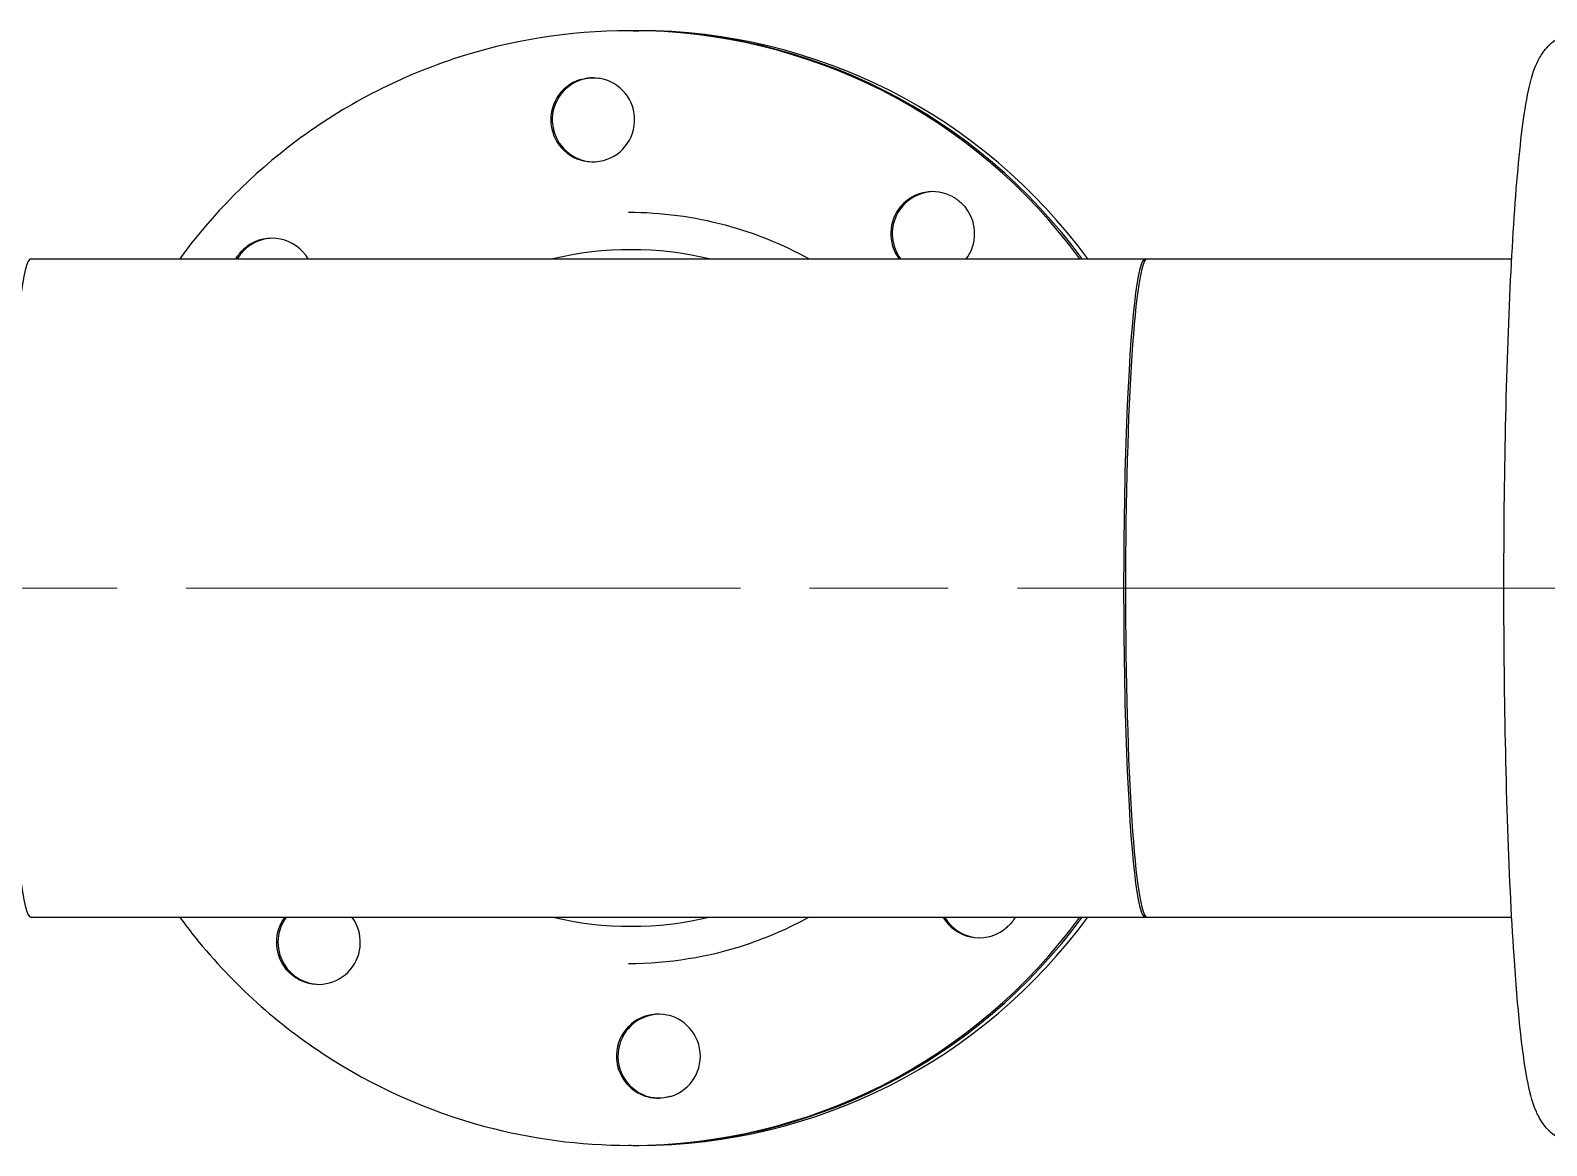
# Model space of a CAD drawing. Header units: millimetres. Extents: x 0 to 14850, y -38768 to 10500.
# Drawn here: x 5763.5 to 6151.1, y 8351.8 to 8637 of the extents above; entities that cross this region are included whole.
import ezdxf

# ---------------------------------------------------------------- set-up
doc = ezdxf.new("R2010")
doc.units = ezdxf.units.MM
doc.header["$LTSCALE"] = 25
doc.linetypes.add('CHAIN', pattern=[0.3543, 0.2362, -0.0295, 0.0591, -0.0295])
doc.layers.add('Centerline', color=7, linetype='Continuous', lineweight=18)
doc.layers.add('Visible', color=7, linetype='Continuous', lineweight=25)

msp = doc.modelspace()

# ---------------------------------------------------------------- linework, layer by layer
at = {"layer": 'Centerline', "linetype": 'CHAIN', "ltscale": 23.990969}
msp.add_line((5378.34, 8494.43), (6705.32, 8494.43), dxfattribs=at)
at = {"layer": 'Visible'}
for p, q in [((5917.05, 8636.93), (5916.43, 8636.93)), ((5917.61, 8636.93), (5919.05, 8636.93)), ((5763.6, 8578.58), (6048.98, 8578.58)), ((6048.49, 8578.58), (6142.2, 8578.58)), ((5763.6, 8410.28), (6048.98, 8410.28)), ((6048.49, 8410.28), (6142.2, 8410.28)), ((5917.05, 8351.93), (5916.43, 8351.93)), ((5917.61, 8351.93), (5919.05, 8351.93))]:
    msp.add_line(p, q, dxfattribs=at)
for centre, major_axis, ratio, start_param, end_param in [((5917.05, 8494.43), (0, 142.5), 0.997858, 5.3441, 6.283185), ((5917.61, 8494.43), (0, 142.5), 0.997858, 5.3441, 6.28514), ((5919.05, 8494.43), (0, 142.5), 0.997858, 5.3441, 6.283185), ((5907.25, 8614.14), (0, 10.75), 0.997858, 0.295634, 6.127843), ((5907.64, 8614.14), (0, 10.75), 0.997858, 0.295634, 3.123297), ((5994.17, 8585.02), (0, 10.75), 0.997858, 5.793421, 8.496472), ((5994.57, 8585.02), (0, 10.75), 0.997858, 0.018295, 2.213287), ((5994.17, 8585.02), (0, -10.75), 0.997858, 0.928306, 2.200852), ((5825.25, 8573.13), (0, 10.75), 0.997858, 5.244388, 6.913241), ((5825.64, 8573.13), (0, 10.75), 0.997858, 0.018295, 0.630055), ((5917.05, 8494.43), (0, 86.5), 0.997858, 6.049555, 6.516816), ((5763.6, 8494.43), (0, 84.15), 0.065414, 0, 3.141593), ((6048.49, 8494.43), (0, 84.15), 0.065414, 0, 3.141593), ((6048.98, 8494.43), (0, -84.15), 0.065414, 3.141593, 6.283185), ((5837.12, 8403.84), (0, 10.75), 0.997858, 0.928306, 2.200852), ((5837.51, 8403.84), (0, -10.75), 0.997858, 4.069899, 5.342444), ((5837.12, 8403.84), (0, -10.75), 0.997858, 5.793421, 8.496472), ((5917.05, 8494.43), (0, -86.5), 0.997858, 6.049555, 6.516816), ((5917.05, 8494.43), (0, -142.5), 0.997858, 0, 0.939085), ((5917.61, 8494.43), (0, -142.5), 0.997858, 6.28123, 7.222271), ((5919.05, 8494.43), (0, -142.5), 0.997858, 0, 0.939085), ((6006.04, 8415.74), (0, -10.75), 0.997858, 5.244388, 6.913241), ((6006.43, 8415.74), (0, -10.75), 0.997858, 5.244388, 6.26489), ((5837.51, 8403.84), (0, -10.75), 0.997858, 5.793421, 6.26489), ((5924.04, 8374.73), (0, -10.75), 0.997858, 0.295634, 6.127843), ((5924.43, 8374.73), (0, 10.75), 0.997858, 0.018295, 2.98625)]:
    msp.add_ellipse(centre, major_axis=major_axis, ratio=ratio, start_param=start_param, end_param=end_param, dxfattribs=at)
for points, knots in [([(5916.43, 8636.93), (5901.26, 8636.93), (5886.1, 8634.48), (5857.3, 8624.92), (5843.68, 8617.81), (5820.13, 8600.25), (5810.03, 8590.05), (5801.66, 8578.58)], [1.8933499, 1.8933499, 1.8933499, 1.8933499, 2.2132391, 2.2132391, 2.5331503, 2.5331503, 2.8323494, 2.8323494, 2.8323494, 2.8323494]), ([(6160.74, 8351.93), (6159.13, 8351.93), (6157.53, 8352.27), (6154.74, 8353.35), (6153.59, 8354.1), (6151.6, 8355.72), (6150.87, 8356.58), (6149.4, 8358.59), (6148.91, 8359.6), (6147.23, 8363.42), (6146.74, 8365.8), (6144.78, 8376.2), (6143.71, 8386.77), (6142.11, 8410.68), (6141.55, 8422.5), (6140.71, 8448.03), (6140.43, 8461.71), (6140.16, 8489.66), (6140.18, 8503.93), (6140.51, 8531.67), (6140.82, 8545.14), (6141.71, 8569.99), (6142.29, 8581.36), (6143.68, 8601.01), (6144.48, 8609.2), (6145.95, 8619.12), (6146.5, 8622.08), (6147.72, 8626.43), (6148.16, 8627.95), (6149.83, 8630.87), (6150.45, 8631.85), (6152.55, 8634.01), (6154, 8635.24), (6157.55, 8636.6), (6159.14, 8636.93), (6160.74, 8636.93)], [5.588465, 5.588465, 5.588465, 5.588465, 5.613758, 5.613758, 5.641648, 5.641648, 5.677274, 5.677274, 5.736036, 5.736036, 5.921493, 5.921493, 6.36455, 6.36455, 6.692956, 6.692956, 7.016182, 7.016182, 7.338198, 7.338198, 7.660272, 7.660272, 7.983759, 7.983759, 8.313181, 8.313181, 8.501552, 8.501552, 8.615805, 8.615805, 8.66261, 8.66261, 8.704979, 8.704979, 8.730057, 8.730057, 8.730057, 8.730057]), ([(5904.13, 8624.42), (5904.26, 8624.46), (5904.39, 8624.5), (5905.87, 8624.89), (5907.28, 8624.98), (5908.75, 8624.78), (5908.83, 8624.77), (5908.91, 8624.76)], [-3.2252988, -3.2252988, -3.2252988, -3.2252988, -3.177097, -3.177097, -2.688345, -2.688345, -2.659356, -2.659356, -2.659356, -2.659356]), ([(5907.45, 8624.89), (5907.1, 8624.88), (5906.74, 8624.85), (5905.76, 8624.74), (5905.13, 8624.61), (5904.52, 8624.42)], [-1.5157829, -1.5157829, -1.5157829, -1.5157829, -1.4282687, -1.4282687, -1.2697948, -1.2697948, -1.2697948, -1.2697948]), ([(5999.22, 8594.51), (5999.5, 8594.36), (5999.77, 8594.2), (6000.81, 8593.52), (6001.51, 8592.92), (6002.38, 8591.95), (6002.62, 8591.66), (6002.84, 8591.36)], [-2.1952792, -2.1952792, -2.1952792, -2.1952792, -2.0993492, -2.0993492, -1.8229843, -1.8229843, -1.7097702, -1.7097702, -1.7097702, -1.7097702]), ([(5962.52, 8578.58), (5955.79, 8582.29), (5948.62, 8585.17), (5933.13, 8589.33), (5924.78, 8590.43), (5916.43, 8590.43)], [7.6742985, 7.6742985, 7.6742985, 7.6742985, 7.9148173, 7.9148173, 8.1765353, 8.1765353, 8.1765353, 8.1765353]), ([(5816, 8578.58), (5816.09, 8578.73), (5816.18, 8578.87), (5816.77, 8579.78), (5817.37, 8580.48), (5818.33, 8581.36), (5818.62, 8581.59), (5818.93, 8581.81)], [-2.1497732, -2.1497732, -2.1497732, -2.1497732, -2.0993492, -2.0993492, -1.8229843, -1.8229843, -1.7097702, -1.7097702, -1.7097702, -1.7097702]), ([(5819.32, 8581.81), (5819.26, 8581.77), (5819.2, 8581.72), (5818.8, 8581.42), (5818.48, 8581.15), (5818.06, 8580.73), (5817.93, 8580.61), (5817.76, 8580.43), (5817.72, 8580.38), (5817.64, 8580.3), (5817.62, 8580.27), (5817.58, 8580.22), (5817.57, 8580.21), (5817.54, 8580.17), (5817.52, 8580.15), (5817.49, 8580.12), (5817.47, 8580.09), (5817.41, 8580.02), (5817.37, 8579.97), (5817, 8579.52), (5816.7, 8579.09), (5816.42, 8578.62), (5816.41, 8578.6), (5816.4, 8578.58)], [-0.6010839, -0.6010839, -0.6010839, -0.6010839, -0.5781541, -0.5781541, -0.4517174, -0.4517174, -0.3993715, -0.3993715, -0.3779874, -0.3779874, -0.3670552, -0.3670552, -0.3600101, -0.3600101, -0.3533864, -0.3533864, -0.3445439, -0.3445439, -0.3250402, -0.3250402, -0.1688895, -0.1688895, -0.1619119, -0.1619119, -0.1619119, -0.1619119]), ([(5801.66, 8410.28), (5802.71, 8408.84), (5803.78, 8407.43), (5814.3, 8394.11), (5825.63, 8383.71), (5850.98, 8367.01), (5865, 8360.71), (5891.63, 8353.57), (5904.03, 8351.93), (5916.43, 8351.93)], [4.0959432, 4.0959432, 4.0959432, 4.0959432, 4.1334439, 4.1334439, 4.4534697, 4.4534697, 4.773426, 4.773426, 5.0349426, 5.0349426, 5.0349426, 5.0349426]), ([(5916.43, 8398.43), (5926.65, 8398.43), (5936.87, 8400.09), (5952.08, 8405.14), (5957.43, 8407.48), (5962.52, 8410.28)], [5.0349426, 5.0349426, 5.0349426, 5.0349426, 5.3551253, 5.3551253, 5.5371794, 5.5371794, 5.5371794, 5.5371794]), ([(6015.29, 8410.28), (6015.2, 8410.14), (6015.11, 8409.99), (6014.52, 8409.08), (6013.92, 8408.38), (6012.96, 8407.51), (6012.67, 8407.27), (6012.36, 8407.05)], [-2.1497732, -2.1497732, -2.1497732, -2.1497732, -2.0993492, -2.0993492, -1.8229843, -1.8229843, -1.7097702, -1.7097702, -1.7097702, -1.7097702]), ([(5832.07, 8394.35), (5831.79, 8394.5), (5831.52, 8394.67), (5830.48, 8395.35), (5829.78, 8395.95), (5828.91, 8396.91), (5828.67, 8397.2), (5828.45, 8397.51)], [-2.1952792, -2.1952792, -2.1952792, -2.1952792, -2.0993492, -2.0993492, -1.8229843, -1.8229843, -1.7097702, -1.7097702, -1.7097702, -1.7097702]), ([(5828.84, 8397.51), (5828.89, 8397.45), (5828.93, 8397.38), (5829.23, 8396.99), (5829.51, 8396.67), (5829.92, 8396.24), (5830.05, 8396.12), (5830.23, 8395.95), (5830.28, 8395.9), (5830.36, 8395.83), (5830.39, 8395.8), (5830.43, 8395.76), (5830.45, 8395.75), (5830.48, 8395.72), (5830.5, 8395.7), (5830.54, 8395.67), (5830.56, 8395.65), (5830.63, 8395.59), (5830.68, 8395.55), (5831.14, 8395.18), (5831.56, 8394.88), (5832.16, 8394.52), (5832.31, 8394.44), (5832.46, 8394.35)], [-0.6010839, -0.6010839, -0.6010839, -0.6010839, -0.5781541, -0.5781541, -0.4517174, -0.4517174, -0.3993715, -0.3993715, -0.3779874, -0.3779874, -0.3670552, -0.3670552, -0.3600101, -0.3600101, -0.3533864, -0.3533864, -0.3445439, -0.3445439, -0.3250402, -0.3250402, -0.1688895, -0.1688895, -0.1165159, -0.1165159, -0.1165159, -0.1165159]), ([(5927.16, 8364.44), (5926.86, 8364.35), (5926.55, 8364.27), (5925.34, 8364.02), (5924.42, 8363.94), (5923.12, 8364.01), (5922.75, 8364.05), (5922.38, 8364.11)], [-2.1952792, -2.1952792, -2.1952792, -2.1952792, -2.0993492, -2.0993492, -1.8229843, -1.8229843, -1.7097702, -1.7097702, -1.7097702, -1.7097702]), ([(5922.77, 8364.11), (5922.85, 8364.09), (5922.92, 8364.08), (5923.41, 8364.02), (5923.82, 8363.99), (5924.23, 8363.98)], [-0.6010839, -0.6010839, -0.6010839, -0.6010839, -0.5781541, -0.5781541, -0.4538306, -0.4538306, -0.4538306, -0.4538306])]:
    msp.add_open_spline(points, degree=3, knots=knots, dxfattribs=at)

doc.saveas('drawing.dxf')
